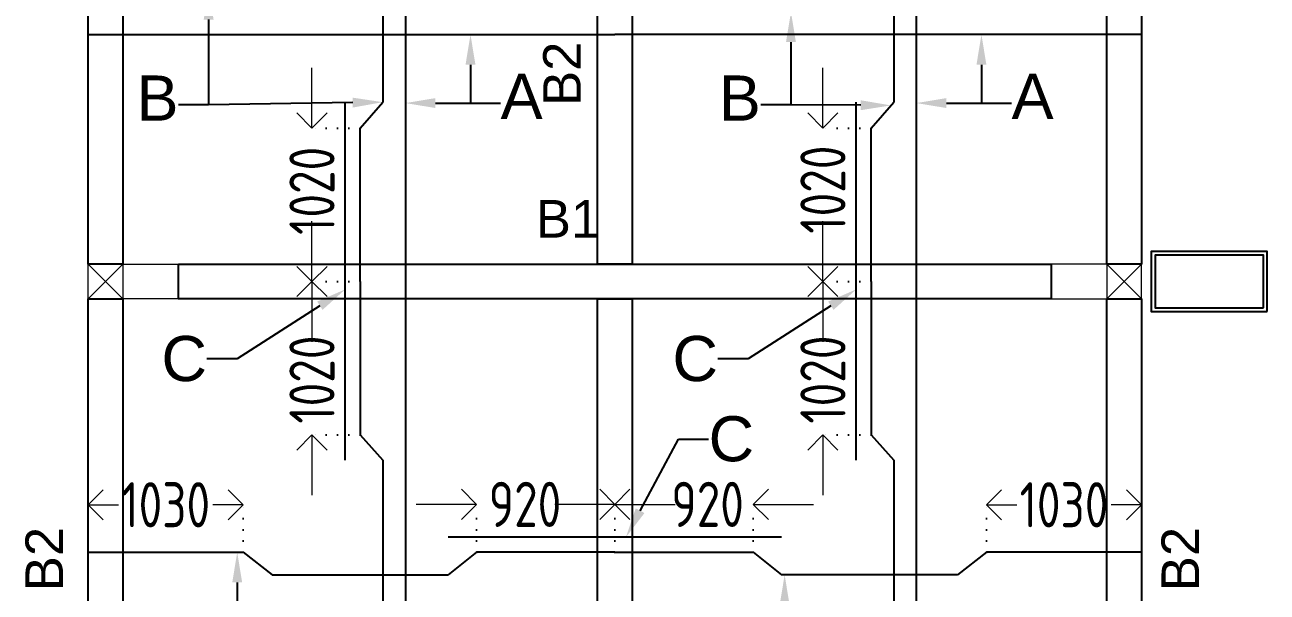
# Model space of a CAD drawing. Header units: inches. Extents: x -605 to 2991212, y -2872845 to 0.
# Drawn here: x 2823513 to 2831770, y -2059171 to -2055401 of the extents above; entities that cross this region are included whole.
import ezdxf
from ezdxf import colors
from ezdxf.entities.mleader import LeaderData, LeaderLine
from ezdxf.enums import TextEntityAlignment as Align
from ezdxf.math import Vec2, Vec3

# ---------------------------------------------------------------- set-up
doc = ezdxf.new("R2010")
doc.units = ezdxf.units.IN
doc.header["$LTSCALE"] = 600
doc.header["$MEASUREMENT"] = 0
doc.linetypes.add('DOT2', pattern=[0.125, 0, -0.125])
for name, color, linetype, lineweight in [('rDIMension', 1, 'Continuous', 18), ('rRCC 2', 40, 'Continuous', 15), ('rREINF 1', 1, 'Continuous', 25)]:
    doc.layers.add(name, color=color, linetype=linetype, lineweight=lineweight)
doc.styles.add('DIM', font='geniso.shx', dxfattribs={"width": 0.85})
doc.styles.get("Standard").update_dxf_attribs({"font": 'arial.ttf'})
doc.dimstyles.new('ST-100', dxfattribs={"dimscale": 100, "dimtxt": 2.5, "dimasz": 2, "dimexe": 0.18, "dimexo": 0.0625, "dimgap": 0.2, "dimtad": 0, "dimdec": 0, "dimzin": 0, "dimdsep": 46, "dimtxsty": 'DIM', "dimblk": 'OPEN90', "dimcen": 0.09, "dimclrd": 256, "dimclrt": 7, "dimadec": 0, "dimazin": 0, "dimtfac": 1, "dimtdec": 0, "dimtofl": 0, "dimtmove": 0, "dimatfit": 3, "dimldrblk": 'OPEN90', "dimfxl": 1, "dimtolj": 1, "dimtzin": 0, "dimlwd": -1, "dimarcsym": 0})

# ---------------------------------------------------------------- blocks, each defined once
blk = doc.blocks.new('_Open90')
at = {"color": 0, "linetype": 'ByBlock', "lineweight": -2}
for p, q in [((-0.5, 0.5), (0, 0)), ((0, 0), (-1, 0)), ((0, 0), (-0.5, -0.5))]:
    blk.add_line(p, q, dxfattribs=at)
blk = doc.blocks.new('*D345')
at = {"layer": 'Defpoints', "color": 0, "linetype": 'ByBlock', "transparency": 16777216}
for p in [(2824964.7, -2058590.5), (2823934.7, -2058906.3), (2824964.7, -2058906.3)]:
    blk.add_point(p, dxfattribs=at)
at = {"layer": 'rDIMension', "color": 0, "linetype": 'DOT2', "lineweight": -2, "transparency": 16777216}
for p, q in [((2823934.7, -2058906.3), (2823934.7, -2058590.5)), ((2824964.7, -2058906.3), (2824964.7, -2058590.5))]:
    blk.add_line(p, q, dxfattribs=at)
at = {"layer": 'rDIMension', "transparency": 16777216}
for p, q in [((2824134.7, -2058590.5), (2824136.3, -2058590.5)), ((2824764.7, -2058590.5), (2824763, -2058590.5))]:
    blk.add_line(p, q, dxfattribs=at)
at = {"layer": 'rDIMension', "linetype": 'ByBlock', "transparency": 16777216, "xscale": 200, "yscale": 200, "zscale": 200, "rotation": 180}
blk.add_blockref('_Open90', (2823934.7, -2058590.5), dxfattribs=at)
at = {"layer": 'rDIMension', "linetype": 'ByBlock', "transparency": 16777216, "xscale": 200, "yscale": 200, "zscale": 200}
blk.add_blockref('_Open90', (2824964.7, -2058590.5), dxfattribs=at)
at = {"layer": 'rDIMension', "color": 7, "linetype": 'ByBlock', "transparency": 16777216, "insert": (2824449.7, -2058590.5), "char_height": 300, "attachment_point": 5, "style": 'DIM'}
blk.add_mtext('\\A1;1030', dxfattribs=at)
blk = doc.blocks.new('*D346')
at = {"layer": 'Defpoints', "color": 0, "linetype": 'ByBlock', "transparency": 16777216}
for p in [(2827434.7, -2058587.9), (2826514.7, -2058906.3), (2827434.7, -2058906.3)]:
    blk.add_point(p, dxfattribs=at)
at = {"layer": 'rDIMension', "transparency": 16777216}
for p, q in [((2826314.7, -2058587.9), (2826114.7, -2058587.9)), ((2827634.7, -2058587.9), (2827834.7, -2058587.9))]:
    blk.add_line(p, q, dxfattribs=at)
at = {"layer": 'rDIMension', "color": 0, "linetype": 'DOT2', "lineweight": -2, "transparency": 16777216}
for p, q in [((2826514.7, -2058906.3), (2826514.7, -2058587.9)), ((2827434.7, -2058906.3), (2827434.7, -2058587.9))]:
    blk.add_line(p, q, dxfattribs=at)
at = {"layer": 'rDIMension', "linetype": 'ByBlock', "transparency": 16777216, "xscale": 200, "yscale": 200, "zscale": 200}
blk.add_blockref('_Open90', (2826514.7, -2058587.9), dxfattribs=at)
at = {"layer": 'rDIMension', "linetype": 'ByBlock', "transparency": 16777216, "xscale": 200, "yscale": 200, "zscale": 200, "rotation": 180}
blk.add_blockref('_Open90', (2827434.7, -2058587.9), dxfattribs=at)
at = {"layer": 'rDIMension', "color": 7, "linetype": 'ByBlock', "transparency": 16777216, "insert": (2826837.5, -2058587.9), "char_height": 300, "attachment_point": 5, "style": 'DIM'}
blk.add_mtext('\\A1;920', dxfattribs=at)
blk = doc.blocks.new('*D347')
at = {"layer": 'Defpoints', "color": 0, "linetype": 'ByBlock', "transparency": 16777216}
for p in [(2829904.7, -2058590.5), (2829904.7, -2058906.3), (2830934.7, -2058906.3)]:
    blk.add_point(p, dxfattribs=at)
at = {"layer": 'rDIMension', "color": 0, "linetype": 'DOT2', "lineweight": -2, "transparency": 16777216}
for p, q in [((2829904.7, -2058906.3), (2829904.7, -2058590.5)), ((2830934.7, -2058906.3), (2830934.7, -2058590.5))]:
    blk.add_line(p, q, dxfattribs=at)
at = {"layer": 'rDIMension', "transparency": 16777216}
for p, q in [((2830104.7, -2058590.5), (2830106.3, -2058590.5)), ((2830734.7, -2058590.5), (2830733, -2058590.5))]:
    blk.add_line(p, q, dxfattribs=at)
at = {"layer": 'rDIMension', "linetype": 'ByBlock', "transparency": 16777216, "xscale": 200, "yscale": 200, "zscale": 200, "rotation": 180}
blk.add_blockref('_Open90', (2829904.7, -2058590.5), dxfattribs=at)
at = {"layer": 'rDIMension', "linetype": 'ByBlock', "transparency": 16777216, "xscale": 200, "yscale": 200, "zscale": 200}
blk.add_blockref('_Open90', (2830934.7, -2058590.5), dxfattribs=at)
at = {"layer": 'rDIMension', "color": 7, "linetype": 'ByBlock', "transparency": 16777216, "insert": (2830419.7, -2058590.5), "char_height": 300, "attachment_point": 5, "style": 'DIM'}
blk.add_mtext('\\A1;1030', dxfattribs=at)
blk = doc.blocks.new('*D348')
at = {"layer": 'Defpoints', "color": 0, "linetype": 'ByBlock', "transparency": 16777216}
for p in [(2827434.7, -2058587.9), (2827434.7, -2058906.3), (2828354.7, -2058906.3)]:
    blk.add_point(p, dxfattribs=at)
at = {"layer": 'rDIMension', "transparency": 16777216}
for p, q in [((2827234.7, -2058587.9), (2827034.7, -2058587.9)), ((2828554.7, -2058587.9), (2828754.7, -2058587.9))]:
    blk.add_line(p, q, dxfattribs=at)
at = {"layer": 'rDIMension', "color": 0, "linetype": 'DOT2', "lineweight": -2, "transparency": 16777216}
for p, q in [((2827434.7, -2058906.3), (2827434.7, -2058587.9)), ((2828354.7, -2058906.3), (2828354.7, -2058587.9))]:
    blk.add_line(p, q, dxfattribs=at)
at = {"layer": 'rDIMension', "linetype": 'ByBlock', "transparency": 16777216, "xscale": 200, "yscale": 200, "zscale": 200}
blk.add_blockref('_Open90', (2827434.7, -2058587.9), dxfattribs=at)
at = {"layer": 'rDIMension', "linetype": 'ByBlock', "transparency": 16777216, "xscale": 200, "yscale": 200, "zscale": 200, "rotation": 180}
blk.add_blockref('_Open90', (2828354.7, -2058587.9), dxfattribs=at)
at = {"layer": 'rDIMension', "color": 7, "linetype": 'ByBlock', "transparency": 16777216, "insert": (2828050.8, -2058587.9), "char_height": 300, "attachment_point": 5, "style": 'DIM'}
blk.add_mtext('\\A1;920', dxfattribs=at)
blk = doc.blocks.new('*D355')
at = {"layer": 'Defpoints', "color": 0, "linetype": 'ByBlock', "transparency": 16777216}
for p in [(2825742.2, -2056086.9), (2825421.5, -2057106.9), (2825742.2, -2057106.9)]:
    blk.add_point(p, dxfattribs=at)
at = {"layer": 'rDIMension', "transparency": 16777216}
for p, q in [((2825421.5, -2055886.9), (2825421.5, -2055686.9)), ((2825421.5, -2057306.9), (2825421.5, -2057506.9))]:
    blk.add_line(p, q, dxfattribs=at)
at = {"layer": 'rDIMension', "color": 0, "linetype": 'DOT2', "lineweight": -2, "transparency": 16777216}
for p, q in [((2825742.2, -2056086.9), (2825421.5, -2056086.9)), ((2825742.2, -2057106.9), (2825421.5, -2057106.9))]:
    blk.add_line(p, q, dxfattribs=at)
at = {"layer": 'rDIMension', "linetype": 'ByBlock', "transparency": 16777216, "xscale": 200, "yscale": 200, "zscale": 200}
for p, rotation in [((2825421.5, -2056086.9), 270), ((2825421.5, -2057106.9), 90)]:
    blk.add_blockref('_Open90', p, dxfattribs=dict(at, rotation=rotation))
at = {"layer": 'rDIMension', "color": 7, "linetype": 'ByBlock', "transparency": 16777216, "insert": (2825421.5, -2056504.3), "char_height": 300, "attachment_point": 5, "rotation": 90, "style": 'DIM'}
blk.add_mtext('\\A1;1020', dxfattribs=at)
blk = doc.blocks.new('*D357')
at = {"layer": 'Defpoints', "color": 0, "linetype": 'ByBlock', "transparency": 16777216}
for p in [(2829138, -2056086.9), (2828817.3, -2057106.9), (2829138, -2057106.9)]:
    blk.add_point(p, dxfattribs=at)
at = {"layer": 'rDIMension', "transparency": 16777216}
for p, q in [((2828817.3, -2055886.9), (2828817.3, -2055686.9)), ((2828817.3, -2057306.9), (2828817.3, -2057506.9))]:
    blk.add_line(p, q, dxfattribs=at)
at = {"layer": 'rDIMension', "color": 0, "linetype": 'DOT2', "lineweight": -2, "transparency": 16777216}
for p, q in [((2829138, -2056086.9), (2828817.3, -2056086.9)), ((2829138, -2057106.9), (2828817.3, -2057106.9))]:
    blk.add_line(p, q, dxfattribs=at)
at = {"layer": 'rDIMension', "linetype": 'ByBlock', "transparency": 16777216, "xscale": 200, "yscale": 200, "zscale": 200}
for p, rotation in [((2828817.3, -2056086.9), 270), ((2828817.3, -2057106.9), 90)]:
    blk.add_blockref('_Open90', p, dxfattribs=dict(at, rotation=rotation))
at = {"layer": 'rDIMension', "color": 7, "linetype": 'ByBlock', "transparency": 16777216, "insert": (2828817.3, -2056496.3), "char_height": 300, "attachment_point": 5, "rotation": 90, "style": 'DIM'}
blk.add_mtext('\\A1;1020', dxfattribs=at)
blk = doc.blocks.new('*D358')
at = {"layer": 'Defpoints', "color": 0, "linetype": 'ByBlock', "transparency": 16777216}
for p in [(2825421.5, -2057106.9), (2825742.2, -2057106.9), (2825742.2, -2058126.9)]:
    blk.add_point(p, dxfattribs=at)
at = {"layer": 'rDIMension', "transparency": 16777216}
for p, q in [((2825421.5, -2056906.9), (2825421.5, -2056706.9)), ((2825421.5, -2058326.9), (2825421.5, -2058526.9))]:
    blk.add_line(p, q, dxfattribs=at)
at = {"layer": 'rDIMension', "color": 0, "linetype": 'DOT2', "lineweight": -2, "transparency": 16777216}
for p, q in [((2825742.2, -2057106.9), (2825421.5, -2057106.9)), ((2825742.2, -2058126.9), (2825421.5, -2058126.9))]:
    blk.add_line(p, q, dxfattribs=at)
at = {"layer": 'rDIMension', "linetype": 'ByBlock', "transparency": 16777216, "xscale": 200, "yscale": 200, "zscale": 200}
for p, rotation in [((2825421.5, -2057106.9), 270), ((2825421.5, -2058126.9), 90)]:
    blk.add_blockref('_Open90', p, dxfattribs=dict(at, rotation=rotation))
at = {"layer": 'rDIMension', "color": 7, "linetype": 'ByBlock', "transparency": 16777216, "insert": (2825421.5, -2057758.6), "char_height": 300, "attachment_point": 5, "rotation": 90, "style": 'DIM'}
blk.add_mtext('\\A1;1020', dxfattribs=at)
blk = doc.blocks.new('*D410')
at = {"layer": 'Defpoints', "color": 0, "linetype": 'ByBlock', "transparency": 16777216}
for p in [(2828817.3, -2057106.9), (2829138, -2057106.9), (2829138, -2058126.9)]:
    blk.add_point(p, dxfattribs=at)
at = {"layer": 'rDIMension', "transparency": 16777216}
for p, q in [((2828817.3, -2056906.9), (2828817.3, -2056706.9)), ((2828817.3, -2058326.9), (2828817.3, -2058526.9))]:
    blk.add_line(p, q, dxfattribs=at)
at = {"layer": 'rDIMension', "color": 0, "linetype": 'DOT2', "lineweight": -2, "transparency": 16777216}
for p, q in [((2829138, -2057106.9), (2828817.3, -2057106.9)), ((2829138, -2058126.9), (2828817.3, -2058126.9))]:
    blk.add_line(p, q, dxfattribs=at)
at = {"layer": 'rDIMension', "linetype": 'ByBlock', "transparency": 16777216, "xscale": 200, "yscale": 200, "zscale": 200}
for p, rotation in [((2828817.3, -2057106.9), 270), ((2828817.3, -2058126.9), 90)]:
    blk.add_blockref('_Open90', p, dxfattribs=dict(at, rotation=rotation))
at = {"layer": 'rDIMension', "color": 7, "linetype": 'ByBlock', "transparency": 16777216, "insert": (2828817.3, -2057758.6), "char_height": 300, "attachment_point": 5, "rotation": 90, "style": 'DIM'}
blk.add_mtext('\\A1;1020', dxfattribs=at)

msp = doc.modelspace()

# ---------------------------------------------------------------- linework, layer by layer
at = {"color": 4, "linetype": 'ByBlock'}
for points in [[(2826042.2, -2053340.9), (2826042.2, -2057106.9)], [(2829438, -2053340.9), (2829438, -2057106.9)], [(2825892.2, -2054532.7), (2825892.2, -2055915.1)], [(2829288, -2054532.7), (2829288, -2055915.1)], [(2823934.7, -2055466), (2827434.7, -2055466)], [(2830934.7, -2055466), (2827434.7, -2055466)], [(2825642.2, -2058293.8), (2825642.2, -2055915.1)], [(2825742.2, -2057106.9), (2825742.2, -2056086.9), (2825892.2, -2055915.1)], [(2829038, -2058293.8), (2829038, -2055915.1)], [(2829138, -2057106.9), (2829138, -2056086.9), (2829288, -2055915.1)], [(2825742.2, -2057106.9), (2825742.2, -2058126.9), (2825892.2, -2058293.8)], [(2826042.2, -2057106.9), (2826042.2, -2060806.9)], [(2829138, -2057106.9), (2829138, -2058126.9), (2829288, -2058293.8)], [(2829438, -2057106.9), (2829438, -2060806.9)], [(2825892.2, -2058293.8), (2825892.2, -2059620.1)], [(2829288, -2058293.8), (2829288, -2059620.1)], [(2828542.9, -2058806.3), (2826326.4, -2058806.3)], [(2823934.7, -2058906.3), (2824964.7, -2058906.3), (2825157.9, -2059056.3)], [(2827434.7, -2058906.3), (2826514.7, -2058906.3), (2826326.4, -2059056.3)], [(2827434.7, -2058906.3), (2828354.7, -2058906.3), (2828542.9, -2059056.3)], [(2830934.7, -2058906.3), (2829904.7, -2058906.3), (2829711.4, -2059056.3)], [(2825157.9, -2059056.3), (2826326.4, -2059056.3)], [(2829711.4, -2059056.3), (2828542.9, -2059056.3)]]:
    msp.add_lwpolyline(points, dxfattribs=at)
at = {"color": 1, "linetype": 'ByBlock'}
for points in [[(2823934.7, -2053455.9), (2824164.7, -2053455.9), (2824164.7, -2056991.9), (2823934.7, -2056991.9)], [(2827319.7, -2053455.9), (2827549.7, -2053455.9), (2827549.7, -2056991.9), (2827319.7, -2056991.9)], [(2830704.7, -2053455.9), (2830934.7, -2053455.9), (2830934.7, -2056991.9), (2830704.7, -2056991.9)], [(2824534.7, -2056991.9), (2830334.7, -2056991.9), (2830334.7, -2057221.9), (2824534.7, -2057221.9)], [(2823934.7, -2057221.9), (2824164.7, -2057221.9), (2824164.7, -2060691.9), (2823934.7, -2060691.9)], [(2827319.7, -2057221.9), (2827549.7, -2057221.9), (2827549.7, -2060691.9), (2827319.7, -2060691.9)], [(2830704.7, -2057221.9), (2830934.7, -2057221.9), (2830934.7, -2060691.9), (2830704.7, -2060691.9)]]:
    msp.add_lwpolyline(points, close=True, dxfattribs=at)
at = {"color": 6, "linetype": 'ByBlock'}
msp.add_lwpolyline([(2831769.7, -2057306.9), (2831769.7, -2056906.9), (2830999.7, -2056906.9), (2830999.7, -2057306.9)], close=True, dxfattribs=at)
at = {"color": 3, "linetype": 'ByBlock'}
msp.add_lwpolyline([(2831744.7, -2057281.9), (2831744.7, -2056931.9), (2831024.7, -2056931.9), (2831024.7, -2057281.9)], close=True, dxfattribs=at)
at = {"layer": 'rRCC 2', "color": 6}
for p, q in [((2823934.7, -2056991.9), (2824164.7, -2057221.9)), ((2823934.7, -2057221.9), (2824164.7, -2056991.9)), ((2830934.7, -2056991.9), (2830704.7, -2057221.9)), ((2830934.7, -2057221.9), (2830704.7, -2056991.9))]:
    msp.add_line(p, q, dxfattribs=at)
for points in [[(2823934.7, -2057221.9), (2823934.7, -2056991.9), (2824534.7, -2056991.9), (2824534.7, -2057221.9)], [(2823934.7, -2056991.9), (2824164.7, -2056991.9), (2824164.7, -2057221.9), (2823934.7, -2057221.9)], [(2830934.7, -2057221.9), (2830934.7, -2056991.9), (2830334.7, -2056991.9), (2830334.7, -2057221.9)], [(2830934.7, -2056991.9), (2830704.7, -2056991.9), (2830704.7, -2057221.9), (2830934.7, -2057221.9)]]:
    msp.add_lwpolyline(points, close=True, dxfattribs=at)

# ---------------------------------------------------------------- texts
at = {"layer": 'rRCC 2'}
for p in [(2827083.3, -2055726.4), (2823642, -2058951.3), (2831192.4, -2058951.3)]:
    msp.add_text('B2', height=250, rotation=90, dxfattribs=at).set_placement(p, align=Align.MIDDLE_CENTER)
msp.add_text('B1', height=250, dxfattribs=at).set_placement((2827123.4, -2056690.4), align=Align.MIDDLE_CENTER)

# ---------------------------------------------------------------- dimensions: what is measured, and where the dimension line sits
at = {"layer": 'rDIMension', "color": 1, "linetype": 'ByBlock'}
for base, p1, p2, angle, override, picture, middle in [((2825421.5, -2057106.9), (2825742.2, -2056086.9), (2825742.2, -2057106.9), 90, {"dimtxt": 3, "dimexe": 0, "dimexo": 0, "dimtmove": 1, "dimfxl": 1.25, "dimtfillclr": 256, "dimarcsym": 2}, '*D355', (2825421.5, -2056504.3)), ((2828817.3, -2057106.9), (2829138, -2056086.9), (2829138, -2057106.9), 90, {"dimtxt": 3, "dimexe": 0, "dimexo": 0, "dimtmove": 1, "dimfxl": 1.25, "dimtfillclr": 256, "dimarcsym": 2}, '*D357', (2828817.3, -2056496.3)), ((2825421.5, -2057106.9), (2825742.2, -2058126.9), (2825742.2, -2057106.9), 90, {"dimtxt": 3, "dimexe": 0, "dimexo": 0, "dimtmove": 1, "dimfxl": 1.25, "dimtfillclr": 256, "dimarcsym": 2}, '*D358', (2825421.5, -2057758.6)), ((2828817.3, -2057106.9), (2829138, -2058126.9), (2829138, -2057106.9), 90, {"dimtxt": 3, "dimexe": 0, "dimexo": 0, "dimtmove": 1, "dimfxl": 1.25, "dimtfillclr": 256, "dimarcsym": 2}, '*D410', (2828817.3, -2057758.6)), ((2827434.7, -2058587.9), (2828354.7, -2058906.3), (2827434.7, -2058906.3), 180, {"dimtxt": 3, "dimexe": 0, "dimexo": 0, "dimtmove": 1, "dimfxl": 1.25, "dimtfillclr": 256, "dimarcsym": 2}, '*D348', (2828050.8, -2058587.9)), ((2829904.7, -2058590.5), (2830934.7, -2058906.3), (2829904.7, -2058906.3), 180, {"dimtxt": 3, "dimasz": 2, "dimexe": 0, "dimexo": 0, "dimtmove": 1, "dimfxl": 1.25, "dimtfillclr": 256, "dimarcsym": 2}, '*D347', (2830419.7, -2058590.5))]:
    dim = msp.add_linear_dim(base=base, p1=p1, p2=p2, angle=angle, dimstyle='ST-100', override=override, dxfattribs=at)
    dim.commit()
    dim.dimension.update_dxf_attribs({"geometry": picture, "text_midpoint": middle, "dimtype": 160})
for base, p1, p2, override, picture, middle in [((2824964.7, -2058590.5), (2823934.7, -2058906.3), (2824964.7, -2058906.3), {"dimtxt": 3, "dimasz": 2, "dimexe": 0, "dimexo": 0, "dimtmove": 1, "dimfxl": 1.25, "dimtfillclr": 256, "dimarcsym": 2}, '*D345', (2824449.7, -2058590.5)), ((2827434.7, -2058587.9), (2826514.7, -2058906.3), (2827434.7, -2058906.3), {"dimtxt": 3, "dimexe": 0, "dimexo": 0, "dimtmove": 1, "dimfxl": 1.25, "dimtfillclr": 256, "dimarcsym": 2}, '*D346', (2826837.5, -2058587.9))]:
    dim = msp.add_linear_dim(base=base, p1=p1, p2=p2, dimstyle='ST-100', override=override, dxfattribs=at)
    dim.commit()
    dim.dimension.update_dxf_attribs({"geometry": picture, "text_midpoint": middle, "dimtype": 160})

# ---------------------------------------------------------------- leaders
at = {"layer": 'rREINF 1', "color": 3, "linetype": 'ByBlock'}
ml = msp.add_multileader_mtext('Standard', dxfattribs=at)
ml.set_content('B', color=3)
ml.set_leader_properties()
ml.build(insert=Vec2(0, 0))
ml.multileader.update_dxf_attribs({"text_top_attachment_type": 0, "text_bottom_attachment_type": 0, "dogleg_length": 200, "arrow_head_size": 200})
ctx = ml.context
ctx.base_point, ctx.char_height, ctx.arrow_head_size, ctx.landing_gap_size, ctx.plane_origin = Vec3(2824308.1, -2055932.4), 300, 200, 0.09, Vec3(2824768.9, -2055339.1)
ctx.text_align_type = 2
notes = []
notes.append((ctx, [(0, (1, 1, 0), (2824734.8, -2055932.4), (-1, 0), 200, [(0, [(2824734.8, -2055166)], 256, [])])]))
ctx.mtext.insert, ctx.mtext.alignment, ctx.mtext.flow_direction = Vec3(2824534.7, -2055737.9), 3, 5
ml = msp.add_multileader_mtext('Standard', dxfattribs=at)
ml.set_content('B', color=3)
ml.set_leader_properties()
ml.build(insert=Vec2(0, 0))
ml.multileader.update_dxf_attribs({"text_top_attachment_type": 0, "text_bottom_attachment_type": 0, "dogleg_length": 200, "arrow_head_size": 200})
ctx = ml.context
ctx.base_point, ctx.char_height, ctx.arrow_head_size, ctx.landing_gap_size, ctx.plane_origin = Vec3(2828178.2, -2055932.4), 300, 200, 0.09, Vec3(2828639.1, -2055339.1)
ctx.text_align_type = 2
notes.append((ctx, [(0, (1, 1, 0), (2828604.9, -2055932.4), (-1, 0), 200, [(0, [(2828604.9, -2055316)], 256, [])])]))
ctx.mtext.insert, ctx.mtext.alignment, ctx.mtext.flow_direction = Vec3(2828404.8, -2055737.9), 3, 5
ml = msp.add_multileader_mtext('Standard', dxfattribs=at)
ml.set_content('A', color=3)
ml.set_leader_properties()
ml.build(insert=Vec2(0, 0))
ml.multileader.update_dxf_attribs({"text_top_attachment_type": 0, "text_bottom_attachment_type": 0, "dogleg_length": 200, "arrow_head_size": 200})
ctx = ml.context
ctx.base_point, ctx.char_height, ctx.arrow_head_size, ctx.landing_gap_size, ctx.plane_origin = Vec3(2826675, -2055921.2), 300, 200, 0.09, Vec3(2826628.4, -2055328)
notes.append((ctx, [(0, (1, 1, 0), (2826475, -2055921.2), (1, 0), 200, [(0, [(2826475, -2055466)], 256, [])])]))
ctx.mtext.insert, ctx.mtext.flow_direction = Vec3(2826675.1, -2055726.8), 5
ml = msp.add_multileader_mtext('Standard', dxfattribs=at)
ml.set_content('A', color=3)
ml.set_leader_properties()
ml.build(insert=Vec2(0, 0))
ml.multileader.update_dxf_attribs({"text_top_attachment_type": 0, "text_bottom_attachment_type": 0, "dogleg_length": 200, "arrow_head_size": 200})
ctx = ml.context
ctx.base_point, ctx.char_height, ctx.arrow_head_size, ctx.landing_gap_size, ctx.plane_origin = Vec3(2830070.8, -2055921.2), 300, 200, 0.09, Vec3(2830024.2, -2055328)
notes.append((ctx, [(0, (1, 1, 0), (2829870.8, -2055921.2), (1, 0), 200, [(0, [(2829870.8, -2055466)], 256, [])])]))
ctx.mtext.insert, ctx.mtext.flow_direction = Vec3(2830070.9, -2055726.8), 5
ml = msp.add_multileader_mtext('Standard', dxfattribs=at)
ml.set_content('', color=3)
ml.set_leader_properties()
ml.build(insert=Vec2(0, 0))
ml.multileader.update_dxf_attribs({"text_top_attachment_type": 0, "text_bottom_attachment_type": 0, "dogleg_length": 200, "arrow_head_size": 200})
ctx = ml.context
ctx.base_point, ctx.char_height, ctx.arrow_head_size, ctx.landing_gap_size, ctx.plane_origin = Vec3(2824534.6, -2055932.4), 300, 200, 0.09, Vec3(2825338.2, -2055932.4)
ctx.text_align_type = 2
notes.append((ctx, [(0, (1, 1, 0), (2824734.8, -2055932.4), (-1, 0), 200, [(0, [(2825892.2, -2055915.1)], 256, [])])]))
ctx.mtext.insert, ctx.mtext.alignment, ctx.mtext.flow_direction = Vec3(2824534.7, -2055782.4), 3, 5
ml = msp.add_multileader_mtext('Standard', dxfattribs=at)
ml.set_content('', color=3)
ml.set_leader_properties()
ml.build(insert=Vec2(0, 0))
ml.multileader.update_dxf_attribs({"text_top_attachment_type": 0, "text_bottom_attachment_type": 0, "dogleg_length": 200, "arrow_head_size": 200})
ctx = ml.context
ctx.base_point, ctx.char_height, ctx.arrow_head_size, ctx.landing_gap_size, ctx.plane_origin = Vec3(2826675, -2055921.2), 300, 200, 0.09, Vec3(2826059.1, -2055921.2)
notes.append((ctx, [(0, (1, 1, 0), (2826475, -2055921.2), (1, 0), 200, [(0, [(2826042.2, -2055921.2)], 256, [])])]))
ctx.mtext.insert, ctx.mtext.flow_direction = Vec3(2826675.1, -2055771.2), 5
ml = msp.add_multileader_mtext('Standard', dxfattribs=at)
ml.set_content('', color=3)
ml.set_leader_properties()
ml.build(insert=Vec2(0, 0))
ml.multileader.update_dxf_attribs({"text_top_attachment_type": 0, "text_bottom_attachment_type": 0, "dogleg_length": 200, "arrow_head_size": 200})
ctx = ml.context
ctx.base_point, ctx.char_height, ctx.arrow_head_size, ctx.landing_gap_size, ctx.plane_origin = Vec3(2828404.8, -2055932.4), 300, 200, 0.09, Vec3(2829208.3, -2055932.4)
ctx.text_align_type = 2
notes.append((ctx, [(0, (1, 1, 0), (2828604.9, -2055932.4), (-1, 0), 200, [(0, [(2829269, -2055936.8)], 256, [])])]))
ctx.mtext.insert, ctx.mtext.alignment, ctx.mtext.flow_direction = Vec3(2828404.8, -2055782.4), 3, 5
ml = msp.add_multileader_mtext('Standard', dxfattribs=at)
ml.set_content('', color=3)
ml.set_leader_properties()
ml.build(insert=Vec2(0, 0))
ml.multileader.update_dxf_attribs({"text_top_attachment_type": 0, "text_bottom_attachment_type": 0, "dogleg_length": 200, "arrow_head_size": 200})
ctx = ml.context
ctx.base_point, ctx.char_height, ctx.arrow_head_size, ctx.landing_gap_size, ctx.plane_origin = Vec3(2830070.8, -2055921.2), 300, 200, 0.09, Vec3(2829455, -2055921.2)
notes.append((ctx, [(0, (1, 1, 0), (2829870.8, -2055921.2), (1, 0), 200, [(0, [(2829438, -2055921.2)], 256, [])])]))
ctx.mtext.insert, ctx.mtext.flow_direction = Vec3(2830070.9, -2055771.2), 5
ml = msp.add_multileader_mtext('Standard', dxfattribs=at)
ml.set_content('C', color=3)
ml.set_leader_properties()
ml.build(insert=Vec2(0, 0))
ml.multileader.update_dxf_attribs({"text_top_attachment_type": 0, "text_bottom_attachment_type": 0, "dogleg_length": 200, "arrow_head_size": 200})
ctx = ml.context
ctx.base_point, ctx.char_height, ctx.arrow_head_size, ctx.landing_gap_size, ctx.plane_origin = Vec3(2824458.3, -2057621.4), 300, 200, 0.09, Vec3(2825220.8, -2057410.1)
ctx.text_align_type = 2
notes.append((ctx, [(1, (1, 1, 0), (2824923.7, -2057621.4), (-1, 0), 200, [(0, [(2825642.2, -2057159.5)], 256, [])])]))
ctx.mtext.insert, ctx.mtext.alignment, ctx.mtext.flow_direction = Vec3(2824723.6, -2057468.8), 3, 5
ml = msp.add_multileader_mtext('Standard', dxfattribs=at)
ml.set_content('C', color=3)
ml.set_leader_properties()
ml.build(insert=Vec2(0, 0))
ml.multileader.update_dxf_attribs({"text_top_attachment_type": 0, "text_bottom_attachment_type": 0, "dogleg_length": 200, "arrow_head_size": 200})
ctx = ml.context
ctx.base_point, ctx.char_height, ctx.arrow_head_size, ctx.landing_gap_size, ctx.plane_origin = Vec3(2827854.4, -2057621.4), 300, 200, 0.09, Vec3(2828616.9, -2057410.1)
ctx.text_align_type = 2
notes.append((ctx, [(1, (1, 1, 0), (2828319.8, -2057621.4), (-1, 0), 200, [(0, [(2829038.3, -2057159.5)], 256, [])])]))
ctx.mtext.insert, ctx.mtext.alignment, ctx.mtext.flow_direction = Vec3(2828119.7, -2057468.8), 3, 5
ml = msp.add_multileader_mtext('Standard', dxfattribs=at)
ml.set_content('C', color=3)
ml.set_leader_properties()
ml.build(insert=Vec2(0, 0))
ml.multileader.update_dxf_attribs({"text_top_attachment_type": 0, "text_bottom_attachment_type": 0, "dogleg_length": 200, "arrow_head_size": 200})
ctx = ml.context
ctx.base_point, ctx.char_height, ctx.arrow_head_size, ctx.landing_gap_size, ctx.plane_origin = Vec3(2828057.4, -2058154.4), 300, 200, 0.09, Vec3(2827086.6, -2059056.9)
notes.append((ctx, [(0, (1, 1, 0), (2827857.4, -2058154.4), (1, 0), 200, [(0, [(2827507.9, -2058806.3)], 256, [])])]))
ctx.mtext.insert, ctx.mtext.flow_direction = Vec3(2828057.5, -2058001.8), 5
ml = msp.add_multileader_mtext('Standard', dxfattribs=at)
ml.set_content('B', color=3)
ml.set_leader_properties()
ml.build(insert=Vec2(0, 0))
ml.multileader.update_dxf_attribs({"text_top_attachment_type": 0, "text_bottom_attachment_type": 0, "dogleg_length": 200, "arrow_head_size": 200})
ctx = ml.context
ctx.base_point, ctx.char_height, ctx.arrow_head_size, ctx.landing_gap_size, ctx.plane_origin = Vec3(2824498, -2059672.6), 300, 200, 0.09, Vec3(2824958.8, -2059079.4)
ctx.text_align_type = 2
notes.append((ctx, [(0, (1, 1, 0), (2824924.7, -2059672.6), (-1, 0), 200, [(0, [(2824924.7, -2058906.3)], 256, [])])]))
ctx.mtext.insert, ctx.mtext.alignment, ctx.mtext.flow_direction = Vec3(2824724.6, -2059478.2), 3, 5
ml = msp.add_multileader_mtext('Standard', dxfattribs=at)
ml.set_content('B', color=3)
ml.set_leader_properties()
ml.build(insert=Vec2(0, 0))
ml.multileader.update_dxf_attribs({"text_top_attachment_type": 0, "text_bottom_attachment_type": 0, "dogleg_length": 200, "arrow_head_size": 200})
ctx = ml.context
ctx.base_point, ctx.char_height, ctx.arrow_head_size, ctx.landing_gap_size, ctx.plane_origin = Vec3(2828136.2, -2059672.6), 300, 200, 0.09, Vec3(2828597, -2059079.4)
ctx.text_align_type = 2
notes.append((ctx, [(0, (1, 1, 0), (2828562.9, -2059672.6), (-1, 0), 200, [(0, [(2828562.9, -2059056.3)], 256, [])])]))
ctx.mtext.insert, ctx.mtext.alignment, ctx.mtext.flow_direction = Vec3(2828362.8, -2059478.2), 3, 5
for ctx, leaders in notes:
    for number, flags, end, landing, length, lines in leaders:
        leader = LeaderData()
        leader.index, (leader.has_last_leader_line, leader.has_dogleg_vector, leader.attachment_direction) = number, flags
        leader.last_leader_point, leader.dogleg_vector, leader.dogleg_length = Vec3(end), Vec3(landing), length
        for number, points, colour, breaks in lines:
            line = LeaderLine()
            line.index, line.vertices, line.color, line.breaks = number, Vec3.list(points), colors.encode_raw_color(colour), breaks
            leader.lines.append(line)
        ctx.leaders.append(leader)

doc.saveas('drawing.dxf')
